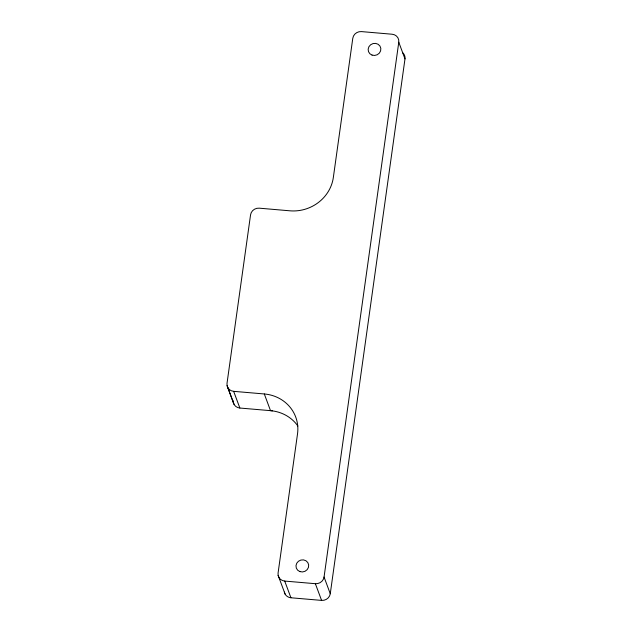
<?xml version="1.0" encoding="UTF-8"?>
<svg xmlns="http://www.w3.org/2000/svg" width="632" height="632" viewBox="0 0 632 632"><rect width="100%" height="100%" fill="white"/><g stroke="black" fill="none" stroke-linecap="round" stroke-linejoin="round"><path stroke-width="0.95" d="M284.345 592.081A7.789 7.292 -20.4 0 0 290.925 597.769L321.585 600.4A7.789 7.292 -20.4 0 0 330.267 593.732L324.058 577.032L398.776 42.218A7.789 7.292 -20.4 0 0 392.132 34.231L361.48 31.6A7.789 7.292 -20.4 0 0 352.79 38.268L333.341 177.466A38.955 36.466 -20.4 0 1 289.898 210.812L259.238 208.173A7.789 7.292 -20.4 0 0 250.556 214.84L227.014 383.348A7.789 7.292 -20.4 0 0 233.65 391.334L239.868 408.035L272.487 410.832M330.267 593.732L404.986 58.918L398.776 42.218M233.65 391.334L264.31 393.965A38.955 36.466 -20.4 0 1 297.522 433.884L278.072 573.082A7.789 7.292 -20.4 0 0 284.716 581.069L290.925 597.769M284.716 581.069L315.368 583.699A7.789 7.292 -20.4 0 0 324.058 577.032M264.31 393.965L270.52 410.666A38.955 36.466 -20.4 0 1 297.877 426.023M315.368 583.699L321.585 600.4M227.875 387.779L234.085 404.48M227.07 385.646L233.279 402.347M278.127 575.381L285.143 594.214M239.868 408.035A7.789 7.292 -20.4 0 1 233.161 400.814M402.655 52.717A7.789 7.292 -20.4 0 1 404.986 58.918M372.05 55.095A6.431 6.02 -20.4 0 0 380.827 48.364A6.431 6.02 -20.4 0 0 370.628 44.746A6.431 6.02 -20.4 0 0 372.05 55.095M299.892 571.597A6.431 6.02 -20.4 0 0 308.669 564.858A6.431 6.02 -20.4 0 0 298.47 561.24A6.431 6.02 -20.4 0 0 299.892 571.597"/></g></svg>
